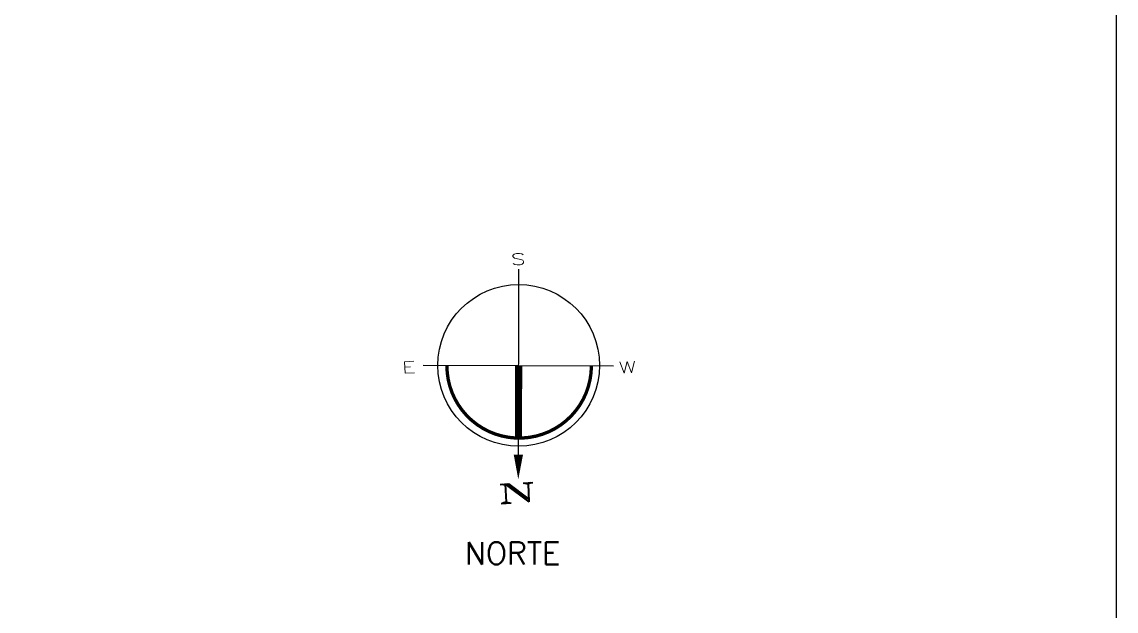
# Model space of a CAD drawing. Header units: metres. Extents: x 399 to 2240, y -1398 to 399.
# Drawn here: x 2142 to 2240.4, y -1147.8 to -1094.9 of the extents above; entities that cross this region are included whole.
import ezdxf

# ---------------------------------------------------------------- set-up
doc = ezdxf.new("R2010")
doc.units = ezdxf.units.M
doc.header["$MEASUREMENT"] = 0
doc.layers.get('0').update_dxf_attribs({"linetype": 'CONTINUOUS'})
doc.layers.add('Car', color=1, linetype='CONTINUOUS')
doc.layers.add('TEXTO', color=1, linetype='CONTINUOUS')
doc.styles.add('R60-500', font='romans.shx', dxfattribs={"height": 0.75})
doc.styles.add('ROMANT', font='romant', dxfattribs={"width": 1.5, "height": 0.12})

msp = doc.modelspace()

# ---------------------------------------------------------------- linework, layer by layer
at = {"color": 1}
for p, q in [((2186.64259, -1134.25009), (2186.69941, -1117.11092)), ((2178.10113, -1125.73778), (2195.19745, -1125.79447))]:
    msp.add_line(p, q, dxfattribs=at)
for points in [[(2180.22196, -1125.78766, 0.29994, 0.29994, 1), (2193.20488, -1125.83071, 0, 0, 0)], [(2186.64415, -1133.77876, 0.83736, 0, 0), (2186.63676, -1136.00788, 0, 0, 0)]]:
    msp.add_lwpolyline(points, format="xyseb", dxfattribs=at)
at = {"color": 1, "const_width": 0.64272}
msp.add_lwpolyline([(2186.67072, -1125.7662), (2186.64955, -1132.15054)], dxfattribs=at)
at = {"color": 1}
msp.add_circle((2186.67072, -1125.7662), 7.26277, dxfattribs=at)
at = {"layer": 'TEXTO'}
msp.add_lwpolyline([(1796.30348, -999.29238), (2240.36093, -999.29238), (2240.36093, -1397.90271), (1796.30348, -1397.90271)], close=True, dxfattribs=at)

# ---------------------------------------------------------------- texts
at = {"color": 1, "style": 'ROMANT'}
for s, height, width, p in [('S', 1.02836, 1.5, (2186.00026, -1116.76923)), ('E', 1.02836, 1.5, (2176.19258, -1126.48056)), ('W', 1.02836, 1.5, (2195.6945, -1126.48245)), ('N', 1.71393, 2, (2184.81066, -1138.18226))]:
    msp.add_text(s, height=height, rotation=2.9502238, dxfattribs=dict(at, width=width)).set_placement(p)
at = {"layer": 'Car', "insert": (2181.83826, -1141.64861), "char_height": 2, "width": 7.9249, "attachment_point": 1, "style": 'R60-500'}
msp.add_mtext('NORTE', dxfattribs=at)

doc.saveas('drawing.dxf')
